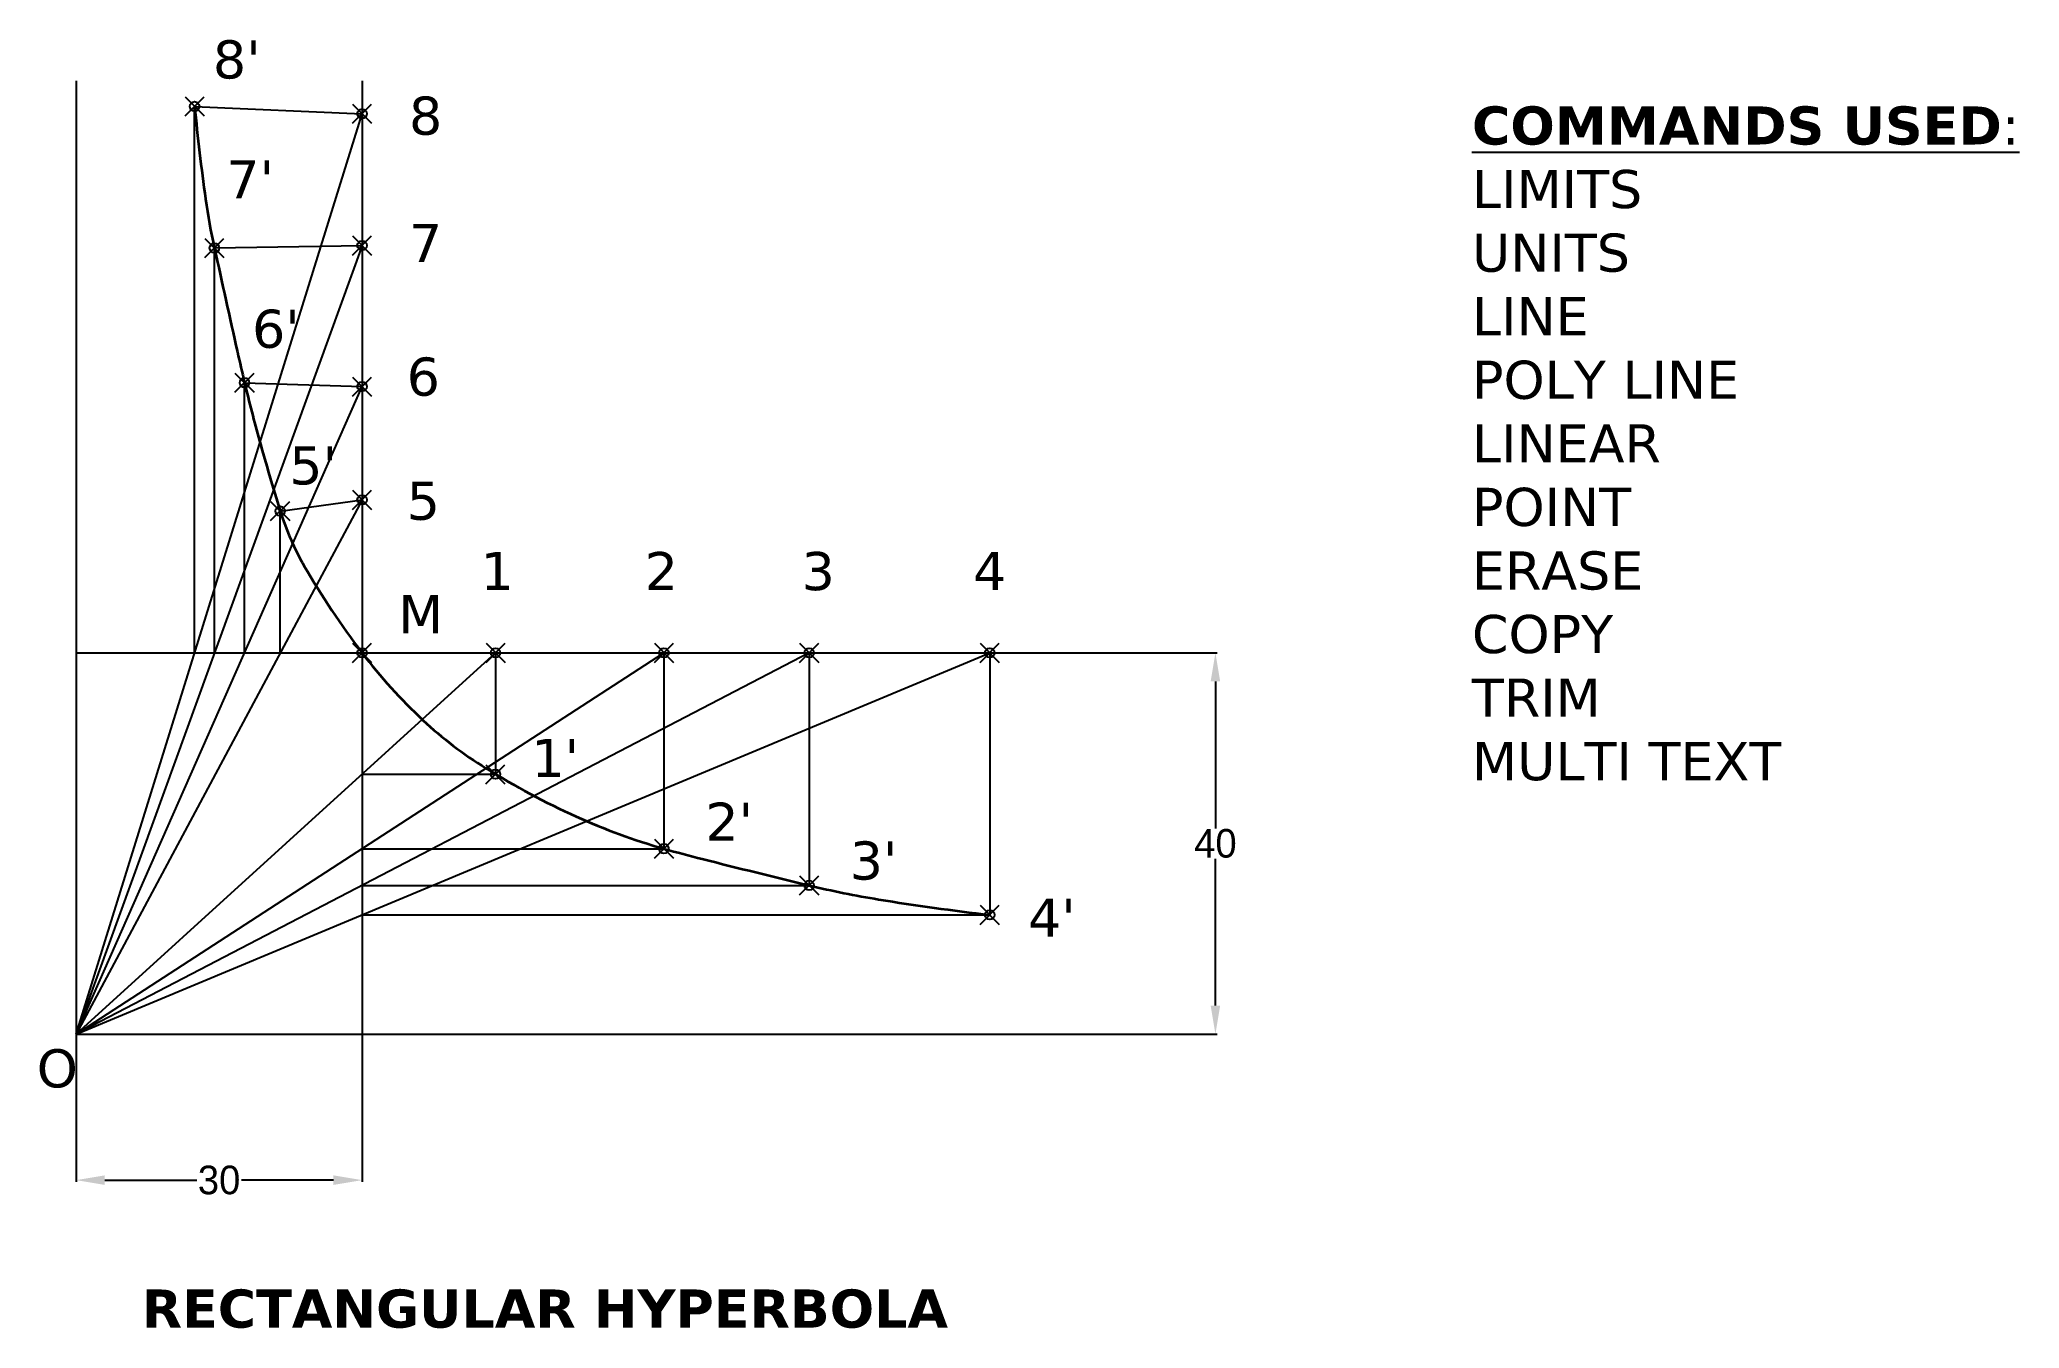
# Model space of a CAD drawing. Header units: millimetres. Extents: x 30 to 238, y -92 to 44.
import ezdxf

# ---------------------------------------------------------------- set-up
doc = ezdxf.new("R2010")
doc.units = ezdxf.units.MM
doc.header["$MEASUREMENT"] = 0
doc.header["$PDMODE"] = 35
doc.dimstyles.get("Standard").update_dxf_attribs({"dimtxt": 3, "dimasz": 3, "dimexe": 0.18, "dimexo": 0.0625, "dimgap": 0.09, "dimtad": 0, "dimtih": 1, "dimtoh": 1, "dimdec": 0, "dimzin": 0, "dimdsep": 46, "dimtxsty": 'Standard', "dimcen": 0.09, "dimadec": 0, "dimazin": 0, "dimtfac": 1, "dimtdec": 0, "dimtofl": 0, "dimtmove": 0, "dimatfit": 3, "dimfxl": 1, "dimtolj": 1, "dimtzin": 0, "dimarcsym": 0})

# ---------------------------------------------------------------- blocks, each defined once
blk = doc.blocks.new('*D7')
at = {"color": 0, "lineweight": -2}
for p, q in [((134.3, -20.67), (153.93, -20.67)), ((153.75, -23.67), (153.75, -39.08)), ((153.75, -57.67), (153.75, -42.26)), ((134.3, -60.67), (153.93, -60.67))]:
    blk.add_line(p, q, dxfattribs=at)
at = {"color": 0}
for points in [[(153.25, -23.67), (154.25, -23.67), (153.75, -20.67)], [(153.25, -57.67), (154.25, -57.67), (153.75, -60.67)]]:
    blk.add_solid(points, dxfattribs=at)
at = {"layer": 'Defpoints', "color": 0}
for p in [(134.24, -20.67), (134.24, -60.67), (153.75, -60.67)]:
    blk.add_point(p, dxfattribs=at)
at = {"color": 0, "insert": (153.75, -40.67), "char_height": 3, "attachment_point": 5}
blk.add_mtext('\\A1;40', dxfattribs=at)
blk = doc.blocks.new('*D8')
at = {"color": 0, "lineweight": -2}
for p, q in [((34.24, -20.73), (34.24, -76.16)), ((64.24, -20.73), (64.24, -76.16)), ((37.24, -75.98), (46.9, -75.98)), ((61.24, -75.98), (51.58, -75.98))]:
    blk.add_line(p, q, dxfattribs=at)
at = {"color": 0}
for points in [[(37.24, -75.48), (37.24, -76.48), (34.24, -75.98)], [(61.24, -75.48), (61.24, -76.48), (64.24, -75.98)]]:
    blk.add_solid(points, dxfattribs=at)
at = {"layer": 'Defpoints', "color": 0}
for p in [(34.24, -20.67), (64.24, -20.67), (64.24, -75.98)]:
    blk.add_point(p, dxfattribs=at)
at = {"color": 0, "insert": (49.24, -75.98), "char_height": 3, "attachment_point": 5}
blk.add_mtext('\\A1;30', dxfattribs=at)

msp = doc.modelspace()

# ---------------------------------------------------------------- linework, layer by layer
for p, q in [((34.24, 39.33), (34.24, -60.67)), ((64.24, 39.33), (64.24, -60.67)), ((34.24, -60.67), (64.24, 35.88)), ((46.67, -20.67), (46.67, 36.65)), ((46.67, 36.65), (64.24, 35.88)), ((64.24, 22.06), (34.24, -60.67)), ((48.75, 21.8), (64.24, 22.06)), ((48.75, -20.67), (48.75, 21.8)), ((34.24, -60.67), (64.24, 7.26)), ((51.91, -20.67), (51.91, 7.67)), ((51.91, 7.67), (64.24, 7.26)), ((64.24, -4.62), (34.24, -60.67)), ((55.65, -5.8), (64.24, -4.62)), ((55.65, -20.67), (55.65, -5.8)), ((55.65, -5.8), (55.65, -5.8)), ((34.24, -20.67), (134.24, -20.67)), ((78.24, -20.67), (34.24, -60.67)), ((34.24, -60.67), (95.9, -20.67)), ((111.14, -20.67), (34.24, -60.67)), ((34.24, -60.67), (130.08, -20.67)), ((64.24, -20.67), (64.24, -30.67)), ((78.24, -20.67), (78.24, -33.4)), ((95.9, -20.67), (95.9, -41.21)), ((111.14, -20.67), (111.14, -45.06)), ((130.08, -20.67), (130.08, -48.15)), ((64.24, -33.4), (78.24, -33.4)), ((64.24, -41.21), (95.9, -41.21)), ((64.24, -45.06), (111.14, -45.06)), ((64.24, -48.15), (130.08, -48.15)), ((34.24, -60.67), (134.24, -60.67))]:
    msp.add_line(p, q)
at = {"lineweight": 35}
msp.add_lwpolyline([(46.67, 36.65, 0.010333), (47.82, 26.94, 0.019366), (48.75, 21.8, 0.000951), (51.16, 10.9, 0.003201), (51.91, 7.67, 0.009523), (53.48, 1.58, 0.007789), (55.65, -5.8, 0.05544), (58.18, -11.56, 0.031819), (64.24, -20.67, 0.042334), (70.62, -27.72, 0.048389), (77.23, -32.78, 0.033331), (86.7, -37.84, 0.036508), (95.9, -41.21, 0.007512), (99.93, -42.29, 0.002711), (111.14, -45.06, 0.018907), (118.41, -46.53, 0.01188), (130.08, -48.15)], format="xyb", dxfattribs=at)
for p in [(46.67, 36.65), (64.24, 35.88), (64.24, 22.06), (48.75, 21.8), (51.91, 7.67), (64.24, 7.26), (64.24, -4.62), (55.65, -5.8), (64.24, -20.67), (78.24, -20.67), (95.9, -20.67), (111.14, -20.67), (130.08, -20.67), (78.23, -33.4), (95.9, -41.21), (111.14, -45.06), (130.08, -48.15)]:
    msp.add_point(p)

# ---------------------------------------------------------------- texts
at = {"char_height": 4, "attachment_point": 1}
for s, insert in [("{\\fVerdana|b0|i0|c0|p34;8'}", (48.59, 43.58)), ('{\\fVerdana|b0|i0|c0|p34;8}', (69.16, 37.68)), ('{\\fVerdana|b1|i0|c0|p34;\\LCOMMANDS USED\\fVerdana|b0|i0|c0|p34;:\\l\\PLIMITS\\PUNITS\\PLINE\\PPOLY LINE\\PLINEAR\\PPOINT\\PERASE\\PCOPY\\PTRIM\\PMULTI TEXT}', (180.66, 36.65)), ("{\\fVerdana|b0|i0|c0|p34;7'}", (50, 31)), ('{\\fVerdana|b0|i0|c0|p34;7}', (69.16, 24.32)), ("{\\fVerdana|b0|i0|c0|p34;6'}", (52.7, 15.33)), ('{\\fVerdana|b0|i0|c0|p34;6}', (68.92, 10.31)), ("{\\fVerdana|b0|i0|c0|p34;5'}", (56.6, 1)), ('{\\fVerdana|b0|i0|c0|p34;5}', (68.92, -2.71)), ('{\\fVerdana|b0|i0|c0|p34;1}', (76.67, -10.09)), ('{\\fVerdana|b0|i0|c0|p34;2}', (93.89, -10.09)), ('{\\fVerdana|b0|i0|c0|p34;3}', (110.34, -10.09)), ('{\\fVerdana|b0|i0|c0|p34;4}', (128.32, -10.09)), ('{\\fVerdana|b0|i0|c0|p34;M}', (68.02, -14.61)), ("{\\fVerdana|b0|i0|c0|p34;1'}", (82, -29.69)), ("{\\fVerdana|b0|i0|c0|p34;2'}", (100.25, -36.38)), ("{\\fVerdana|b0|i0|c0|p34;3'}", (115.39, -40.45)), ("{\\fVerdana|b0|i0|c0|p34;4'}", (134.09, -46.45)), ('{\\fVerdana|b0|i0|c0|p34;O}', (30.11, -62.25)), ('{\\fVerdana|b1|i0|c0|p34;RECTANGULAR HYPERBOLA}', (41.13, -87.45))]:
    msp.add_mtext(s, dxfattribs=dict(at, insert=insert))

# ---------------------------------------------------------------- dimensions: what is measured, and where the dimension line sits
dim = msp.add_linear_dim(base=(64.24, -75.98), p1=(34.24, -20.67), p2=(64.24, -20.67), dimstyle='Standard')
dim.commit()
dim.dimension.update_dxf_attribs({"geometry": '*D8', "text_midpoint": (49.24, -75.98)})
dim = msp.add_linear_dim(base=(153.75, -60.67), p1=(134.24, -20.67), p2=(134.24, -60.67), angle=90, dimstyle='Standard')
dim.commit()
dim.dimension.update_dxf_attribs({"geometry": '*D7', "text_midpoint": (153.75, -40.67)})

doc.saveas('drawing.dxf')
